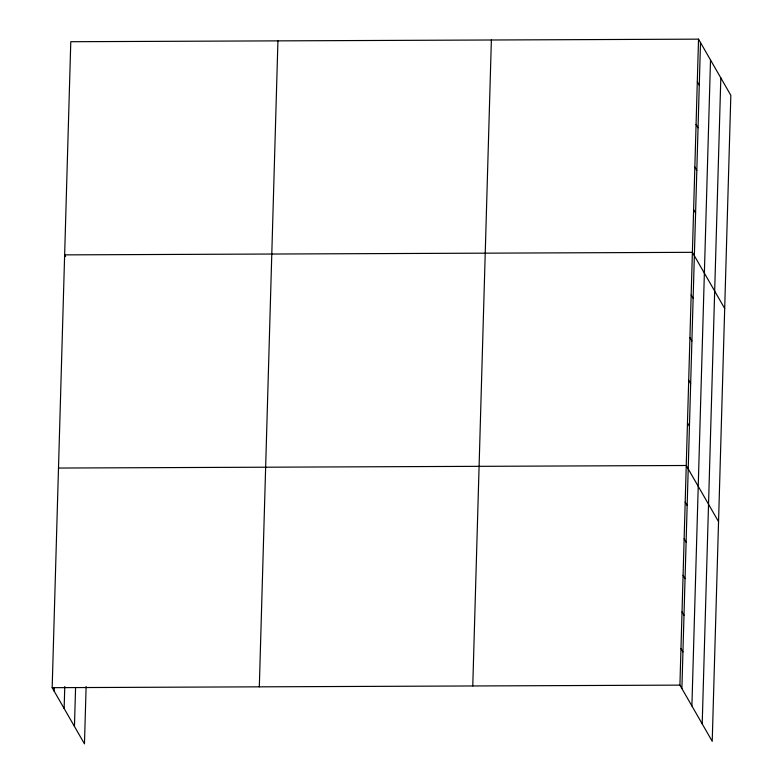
<?xml version="1.0" encoding="UTF-8"?>
<svg xmlns="http://www.w3.org/2000/svg" width="783" height="783" viewBox="0 0 783 783"><rect width="100%" height="100%" fill="white"/><g stroke="black" fill="none" stroke-linecap="round" stroke-linejoin="round"><path stroke-width="1.17" d="M86.12 686.505L84.466 743.85L52.167 687.68L70.783 41.714L698.534 39.15L730.833 95.32L712.217 741.286L679.918 685.125L698.534 39.15M54.125 691.095L54.233 687.435M64.137 708.498L64.774 686.534M74.454 726.438L75.579 687.396M259.32 686.838L277.936 40.863M472.766 685.967L491.372 39.992M681.885 688.531L700.501 42.566M691.898 705.943L710.514 59.968M702.204 723.884L720.82 77.908M58.49 468.048L686.251 465.494L718.549 521.664M52.167 687.68L679.918 685.125M697.31 81.784L699.268 85.2M696.077 124.419L698.045 127.835M694.854 167.053L696.811 170.459M693.621 209.687L695.588 213.093M724.696 308.492L692.397 252.322L64.637 254.876L65.615 256.589M691.164 294.956L693.121 298.362M689.94 337.59L691.898 340.996M688.707 380.225L690.665 383.631M687.474 422.859L689.441 426.265M685.194 502.099L687.161 505.505M684.136 538.704L686.104 542.11M683.089 575.309L685.047 578.715M682.032 611.915L683.99 615.321M680.975 648.52L682.942 651.926"/></g></svg>
